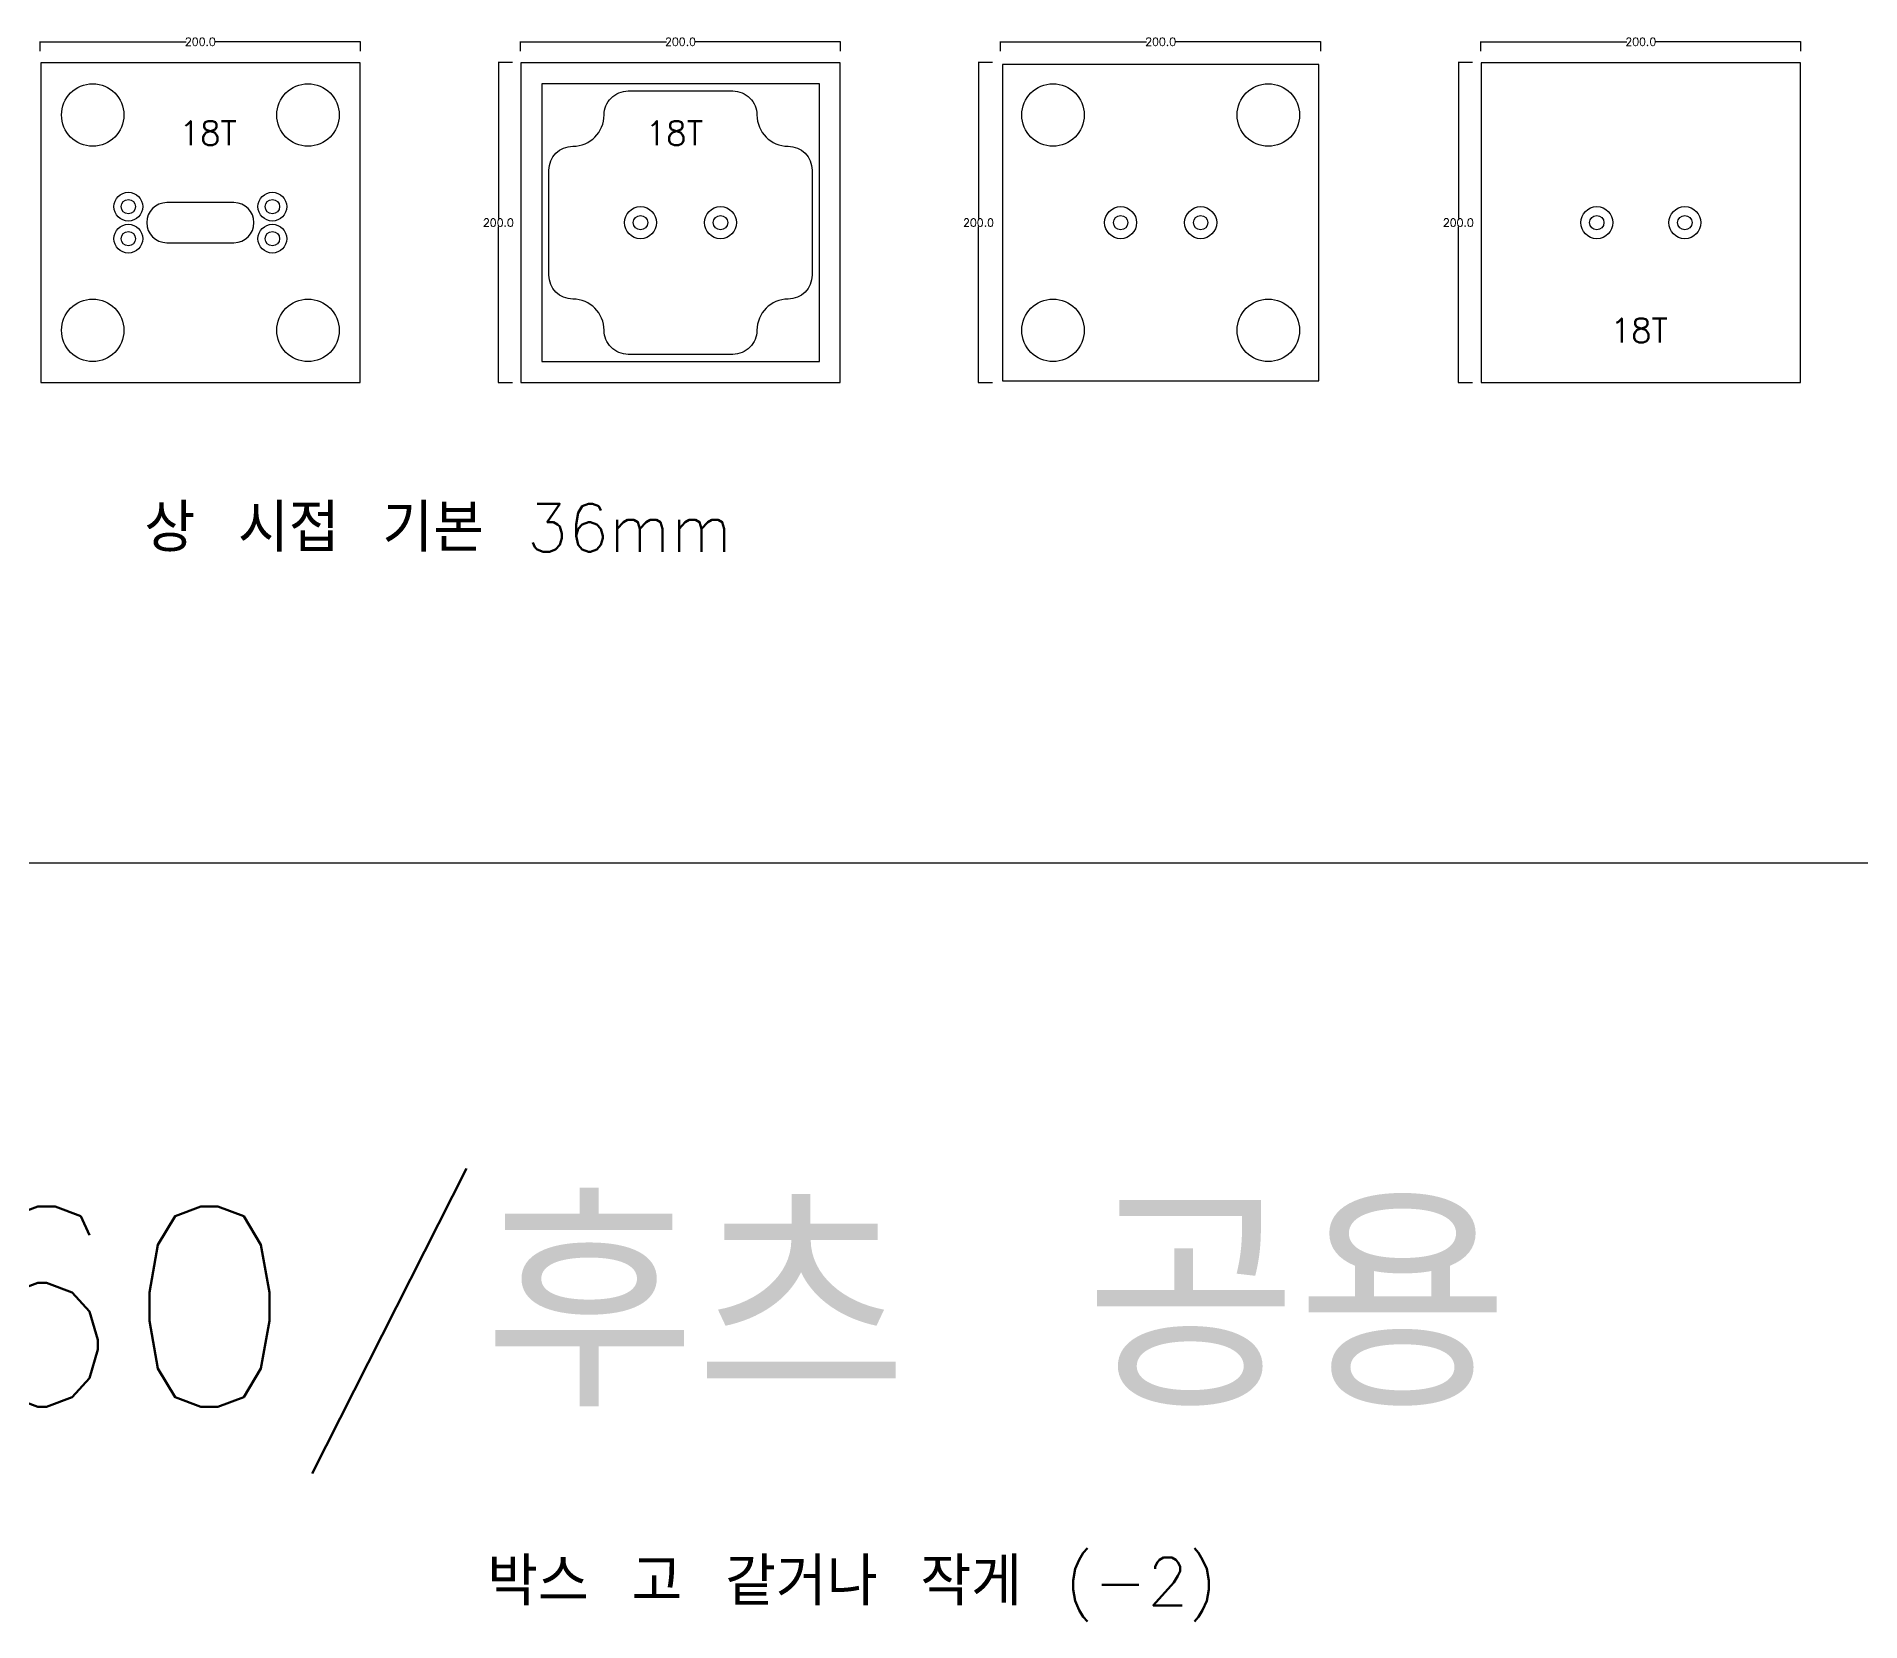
# Model space of a CAD drawing. Header units: millimetres. Extents: x 37110 to 56310, y -3510 to 5490.
# Drawn here: x 38208 to 39347, y 3216 to 4206 of the extents above; entities that cross this region are included whole.
import ezdxf

# ---------------------------------------------------------------- set-up
doc = ezdxf.new("R2010")
doc.units = ezdxf.units.MM
for name, color, linetype in [('TEXT', 3, 'Continuous'), ('볼트 구멍', 7, 'Continuous'), ('치구', 7, 'Continuous'), ('치수', 7, 'Continuous')]:
    doc.layers.add(name, color=color, linetype=linetype)
doc.styles.get("Standard").update_dxf_attribs({"font": 'txt.shx', "bigfont": 'whgtxt.shx'})
doc.dimstyles.get("Standard").update_dxf_attribs({"dimtxt": 7, "dimasz": 0.18, "dimexe": 0.18, "dimexo": 0.0625, "dimgap": 0.09, "dimtad": 0, "dimtih": 1, "dimtoh": 1, "dimdec": 1, "dimzin": 0, "dimdsep": 46, "dimtxsty": 'Standard', "dimcen": 0.09, "dimadec": 0, "dimazin": 0, "dimtfac": 1, "dimtdec": 1, "dimtofl": 0, "dimtmove": 0, "dimatfit": 3, "dimfxl": 0, "dimtolj": 1, "dimtzin": 0, "dimarcsym": 0})

# ---------------------------------------------------------------- blocks, each defined once
blk = doc.blocks.new('*D1601')
at = {"layer": 'Defpoints', "color": 0, "linetype": 'Continuous'}
for p in [(38805.1, 4190), (38796.2, 3990), (38805.1, 3990)]:
    blk.add_point(p, dxfattribs=at)
at = {"layer": '치수', "color": 0, "linetype": 'Continuous', "lineweight": -2}
for p, q in [((38805, 4190), (38796, 4190)), ((38796.2, 4189.8), (38796.2, 4092.6)), ((38796.2, 3990.2), (38796.2, 4087.4)), ((38805, 3990), (38796, 3990))]:
    blk.add_line(p, q, dxfattribs=at)
at = {"layer": '치수', "color": 0, "linetype": 'Continuous'}
for points in [[(38796.2, 4189.8), (38796.2, 4189.8), (38796.2, 4190)], [(38796.2, 3990.2), (38796.2, 3990.2), (38796.2, 3990)]]:
    blk.add_solid(points, dxfattribs=at)
at = {"layer": '치수', "color": 0, "linetype": 'Continuous', "insert": (38796.2, 4090), "char_height": 5, "attachment_point": 5}
blk.add_mtext('\\A1;200.0', dxfattribs=at)
blk = doc.blocks.new('*D1602')
at = {"layer": 'Defpoints', "color": 0, "linetype": 'Continuous'}
for p in [(38505.1, 4190), (38496.2, 3990), (38505.1, 3990)]:
    blk.add_point(p, dxfattribs=at)
at = {"layer": '치수', "color": 0, "linetype": 'Continuous', "lineweight": -2}
for p, q in [((38505, 4190), (38496, 4190)), ((38496.2, 4189.8), (38496.2, 4092.6)), ((38496.2, 3990.2), (38496.2, 4087.4)), ((38505, 3990), (38496, 3990))]:
    blk.add_line(p, q, dxfattribs=at)
at = {"layer": '치수', "color": 0, "linetype": 'Continuous'}
for points in [[(38496.2, 4189.8), (38496.2, 4189.8), (38496.2, 4190)], [(38496.2, 3990.2), (38496.2, 3990.2), (38496.2, 3990)]]:
    blk.add_solid(points, dxfattribs=at)
at = {"layer": '치수', "color": 0, "linetype": 'Continuous', "insert": (38496.2, 4090), "char_height": 5, "attachment_point": 5}
blk.add_mtext('\\A1;200.0', dxfattribs=at)
blk = doc.blocks.new('*D1603')
at = {"layer": 'Defpoints', "color": 0, "linetype": 'Continuous'}
for p in [(39104.9, 4190), (39096, 3990), (39104.9, 3990)]:
    blk.add_point(p, dxfattribs=at)
at = {"layer": '치수', "color": 0, "linetype": 'Continuous', "lineweight": -2}
for p, q in [((39104.8, 4190), (39095.8, 4190)), ((39096, 4189.8), (39096, 4092.6)), ((39096, 3990.2), (39096, 4087.4)), ((39104.8, 3990), (39095.8, 3990))]:
    blk.add_line(p, q, dxfattribs=at)
at = {"layer": '치수', "color": 0, "linetype": 'Continuous'}
for points in [[(39095.9, 4189.8), (39096, 4189.8), (39096, 4190)], [(39095.9, 3990.2), (39096, 3990.2), (39096, 3990)]]:
    blk.add_solid(points, dxfattribs=at)
at = {"layer": '치수', "color": 0, "linetype": 'Continuous', "insert": (39096, 4090), "char_height": 5, "attachment_point": 5}
blk.add_mtext('\\A1;200.0', dxfattribs=at)
blk = doc.blocks.new('*D1607')
at = {"layer": 'Defpoints', "color": 0, "linetype": 'Continuous'}
for p in [(38210, 4197.1), (38410, 4203), (38410, 4197.1)]:
    blk.add_point(p, dxfattribs=at)
at = {"layer": '치수', "color": 0, "linetype": 'Continuous', "lineweight": -2}
for p, q in [((38210, 4197.2), (38210, 4203.2)), ((38210.2, 4203), (38301.2, 4203)), ((38409.8, 4203), (38318.8, 4203)), ((38410, 4197.2), (38410, 4203.2))]:
    blk.add_line(p, q, dxfattribs=at)
at = {"layer": '치수', "color": 0, "linetype": 'Continuous'}
for points in [[(38210.2, 4203), (38210.2, 4203), (38210, 4203)], [(38409.8, 4203), (38409.8, 4203), (38410, 4203)]]:
    blk.add_solid(points, dxfattribs=at)
at = {"layer": '치수', "color": 0, "linetype": 'Continuous', "insert": (38310, 4203), "char_height": 5, "attachment_point": 5}
blk.add_mtext('\\A1;200.0', dxfattribs=at)
blk = doc.blocks.new('*D1615')
at = {"layer": 'Defpoints', "color": 0, "linetype": 'Continuous'}
for p in [(38810, 4197.1), (39010, 4203), (39010, 4197.1)]:
    blk.add_point(p, dxfattribs=at)
at = {"layer": '치수', "color": 0, "linetype": 'Continuous', "lineweight": -2}
for p, q in [((38810, 4197.2), (38810, 4203.2)), ((38810.2, 4203), (38901.2, 4203)), ((39009.8, 4203), (38918.8, 4203)), ((39010, 4197.2), (39010, 4203.2))]:
    blk.add_line(p, q, dxfattribs=at)
at = {"layer": '치수', "color": 0, "linetype": 'Continuous'}
for points in [[(38810.2, 4203), (38810.2, 4203), (38810, 4203)], [(39009.8, 4203), (39009.8, 4203), (39010, 4203)]]:
    blk.add_solid(points, dxfattribs=at)
at = {"layer": '치수', "color": 0, "linetype": 'Continuous', "insert": (38910, 4203), "char_height": 5, "attachment_point": 5}
blk.add_mtext('\\A1;200.0', dxfattribs=at)
blk = doc.blocks.new('*D1616')
at = {"layer": 'Defpoints', "color": 0, "linetype": 'Continuous'}
for p in [(38510, 4197.1), (38710, 4203), (38710, 4197.1)]:
    blk.add_point(p, dxfattribs=at)
at = {"layer": '치수', "color": 0, "linetype": 'Continuous', "lineweight": -2}
for p, q in [((38510, 4197.2), (38510, 4203.2)), ((38510.2, 4203), (38601.2, 4203)), ((38709.8, 4203), (38618.8, 4203)), ((38710, 4197.2), (38710, 4203.2))]:
    blk.add_line(p, q, dxfattribs=at)
at = {"layer": '치수', "color": 0, "linetype": 'Continuous'}
for points in [[(38510.2, 4203), (38510.2, 4203), (38510, 4203)], [(38709.8, 4203), (38709.8, 4203), (38710, 4203)]]:
    blk.add_solid(points, dxfattribs=at)
at = {"layer": '치수', "color": 0, "linetype": 'Continuous', "insert": (38610, 4203), "char_height": 5, "attachment_point": 5}
blk.add_mtext('\\A1;200.0', dxfattribs=at)
blk = doc.blocks.new('*D1617')
at = {"layer": 'Defpoints', "color": 0, "linetype": 'Continuous'}
for p in [(39110, 4197.1), (39310, 4203), (39310, 4197.1)]:
    blk.add_point(p, dxfattribs=at)
at = {"layer": '치수', "color": 0, "linetype": 'Continuous', "lineweight": -2}
for p, q in [((39110, 4197.2), (39110, 4203.2)), ((39110.2, 4203), (39201.2, 4203)), ((39309.8, 4203), (39218.8, 4203)), ((39310, 4197.2), (39310, 4203.2))]:
    blk.add_line(p, q, dxfattribs=at)
at = {"layer": '치수', "color": 0, "linetype": 'Continuous'}
for points in [[(39110.2, 4203), (39110.2, 4203), (39110, 4203)], [(39309.8, 4203), (39309.8, 4203), (39310, 4203)]]:
    blk.add_solid(points, dxfattribs=at)
at = {"layer": '치수', "color": 0, "linetype": 'Continuous', "insert": (39210, 4203), "char_height": 5, "attachment_point": 5}
blk.add_mtext('\\A1;200.0', dxfattribs=at)

msp = doc.modelspace()

# ---------------------------------------------------------------- linework, layer by layer
at = {"color": 6}
msp.add_line((56310, 3690), (37110, 3690), dxfattribs=at)
at = {"layer": '볼트 구멍', "color": 3}
msp.add_lwpolyline([(38331, 4102.5), (38289, 4102.5, 1), (38289, 4077.5), (38331, 4077.5, 1)], format="xyb", close=True, dxfattribs=at)
at = {"layer": '볼트 구멍', "color": 6}
for centre, radius in [((38265, 4100), 9), ((38355, 4100), 9), ((38585, 4090), 10), ((38635, 4090), 10), ((38885, 4090), 10), ((38935, 4090), 10), ((39182.5, 4090), 10), ((39237.5, 4090), 10), ((38265, 4080), 9), ((38355, 4080), 9)]:
    msp.add_circle(centre, radius, dxfattribs=at)
at = {"layer": '볼트 구멍', "color": 3}
for centre in [(38265, 4100), (38355, 4100), (38585, 4090), (38635, 4090), (38885, 4090), (38935, 4090), (39182.5, 4090), (39237.5, 4090), (38265, 4080), (38355, 4080)]:
    msp.add_circle(centre, 4.5, dxfattribs=at)
at = {"layer": '치구'}
for points in [[(38210.25, 4189.75), (38210.25, 3990.25), (38409.75, 3990.25), (38409.75, 4189.75)], [(38510.25, 4189.75), (38510.25, 3990.25), (38709.75, 3990.25), (38709.75, 4189.75)], [(38811.25, 4188.75), (38811.25, 3991.25), (39008.75, 3991.25), (39008.75, 4188.75)], [(39110.25, 4189.75), (39110.25, 3990.25), (39309.75, 3990.25), (39309.75, 4189.75)], [(38523.25, 4176.75), (38523.25, 4003.25), (38696.75, 4003.25), (38696.75, 4176.75)]]:
    msp.add_lwpolyline(points, close=True, dxfattribs=at)
msp.add_lwpolyline([(38577.25, 4172.25), (38642.75, 4172.25, -0.41421365), (38657.75, 4157.25, 0.41421347), (38677.25, 4137.75, -0.41421338), (38692.25, 4122.75), (38692.25, 4057.25, -0.41421338), (38677.25, 4042.25, 0.41421347), (38657.75, 4022.75, -0.41421365), (38642.75, 4007.75), (38577.25, 4007.75, -0.41421365), (38562.25, 4022.75, 0.41421347), (38542.75, 4042.25, -0.41421338), (38527.75, 4057.25), (38527.75, 4122.75, -0.41421338), (38542.75, 4137.75, 0.41421347), (38562.25, 4157.25, -0.41421365)], format="xyb", close=True, dxfattribs=at)
for centre in [(38242.75, 4157.25), (38377.25, 4157.25), (38842.75, 4157.25), (38977.25, 4157.25), (38242.75, 4022.75), (38377.25, 4022.75), (38842.75, 4022.75), (38977.25, 4022.75)]:
    msp.add_circle(centre, 19.5, dxfattribs=at)

# ---------------------------------------------------------------- texts
at = {"layer": 'TEXT', "color": 1}
for s, height, p in [('18T', 15, (39191.012, 4015.202)), ('박스 고 같거나 작게 (-2)', 30, (38489.203, 3226.321))]:
    msp.add_text(s, height=height, dxfattribs=at).set_placement(p)
at = {"layer": 'TEXT', "color": 3}
msp.add_text('상 시접 기본 36mm', height=30, dxfattribs=at).set_placement((38274.997, 3884.438))
at = {"layer": 'TEXT', "linetype": 'Continuous'}
msp.add_text('목림 660/후츠 공용', height=125, dxfattribs=at).set_placement((37671.858, 3350.481))
at = {"layer": '치구', "color": 1}
for p in [(38296.907, 4138.422), (38588.184, 4138.422)]:
    msp.add_text('18T', height=15, dxfattribs=at).set_placement(p)

# ---------------------------------------------------------------- dimensions: what is measured, and where the dimension line sits
at = {"layer": '치수', "color": 4, "linetype": 'Continuous'}
for base, p1, p2, picture, middle in [((38410, 4202.99), (38210, 4197.107), (38410, 4197.107), '*D1607', (38310, 4202.99)), ((38710, 4202.99), (38510, 4197.107), (38710, 4197.107), '*D1616', (38610, 4202.99)), ((39010, 4202.99), (38810, 4197.107), (39010, 4197.107), '*D1615', (38910, 4202.99)), ((39310, 4202.99), (39110, 4197.107), (39310, 4197.107), '*D1617', (39210, 4202.99))]:
    dim = msp.add_linear_dim(base=base, p1=p1, p2=p2, dimstyle='Standard', override={"dimtxt": 5}, dxfattribs=at)
    dim.commit()
    dim.dimension.update_dxf_attribs({"geometry": picture, "text_midpoint": middle})
for base, p1, p2, picture, middle in [((38496.204, 3990), (38505.109, 4190), (38505.109, 3990), '*D1602', (38496.204, 4090)), ((38796.204, 3990), (38805.109, 4190), (38805.109, 3990), '*D1601', (38796.204, 4090)), ((39095.954, 3990), (39104.859, 4190), (39104.859, 3990), '*D1603', (39095.954, 4090))]:
    dim = msp.add_linear_dim(base=base, p1=p1, p2=p2, angle=90, dimstyle='Standard', override={"dimtxt": 5}, dxfattribs=at)
    dim.commit()
    dim.dimension.update_dxf_attribs({"geometry": picture, "text_midpoint": middle})

doc.saveas('drawing.dxf')
